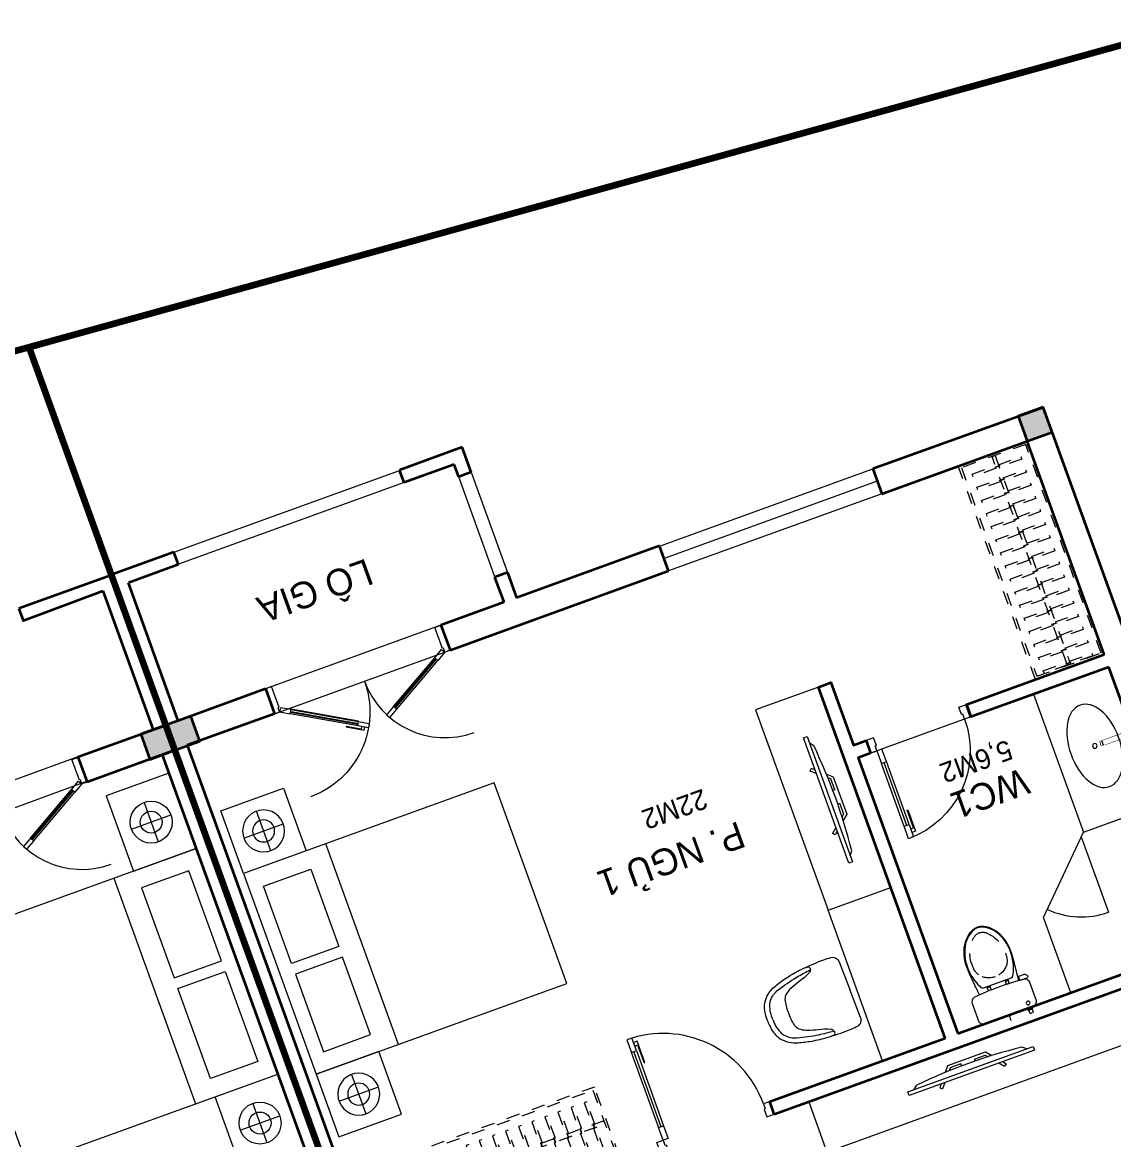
# Model space of a CAD drawing. Header units: metres. Extents: x 568336 to 569219, y 2065964 to 2066430.
# Drawn here: x 568561.46 to 568569.64, y 2066415.34 to 2066423.72 of the extents above; entities that cross this region are included whole.
import ezdxf

# ---------------------------------------------------------------- set-up
doc = ezdxf.new("R2010")
doc.units = ezdxf.units.M
for name, pattern in [('$AUDIT_BAD_LTYPE2', [0]), ('HIDDEN', [0.375, 0.25, -0.125]), ('X-5M-G-MB PHONGNGU$0$HIDDEN2', [0.1875, 0.125, -0.0625]), ('xref-thap C (mb tang 32-2)$0$HIDDEN', [0.375, 0.25, -0.125])]:
    doc.linetypes.add(name, pattern=pattern)
doc.layers.get('0').update_dxf_attribs({"linetype": 'CONTINUOUS'})
doc.layers.get('DEFPOINTS').update_dxf_attribs({"linetype": 'CONTINUOUS'})
for name, color, linetype, lineweight in [('-CONCRETE', 1, 'CONTINUOUS', 35), ('-DOOR', 137, 'CONTINUOUS', 9), ('-FURNITURE', 46, 'CONTINUOUS', 9), ('-LINE1', 7, 'CONTINUOUS', 18), ('-TEXT', 7, 'CONTINUOUS', 15), ('-WALL', 4, 'CONTINUOUS', 35), ('TEXT25', 2, 'CONTINUOUS', 13)]:
    doc.layers.add(name, color=color, linetype=linetype, lineweight=lineweight)
doc.layers.add('-RANH GIOI LO DAT', color=12, linetype='CONTINUOUS')
doc.layers.add('APOLIC', color=7, linetype='CONTINUOUS')
doc.styles.add('SVN_AVO_thuong', font='')
doc.styles.add('T1', font='', dxfattribs={"height": 200})
doc.styles.add('vnavanth', font='', dxfattribs={"width": 0.8})
doc.styles.get('SVN_AVO_thuong').set_extended_font_data('SVN-Avo')
doc.styles.get('T1').set_extended_font_data('VNgeometric Light')
doc.styles.get('vnavanth').set_extended_font_data('.VnAvantH')

# ---------------------------------------------------------------- blocks, each defined once
blk = doc.blocks.new('A$C8a974c9c')
for p, q in [((1750.087982669494, 2957.416116623174), (1750.087982669657, 2642.58393779996)), ((1592.671893257969, 2800.000027211493), (1907.504072081182, 2800.000027211652)), ((1342.999452652235, 2500.000027214177), (1342.999452652119, 700.000027214177)), ((1750.087982669345, 242.5839378051005), (1750.087982669549, 557.4161166283138)), ((1592.67189325784, 400.0000272168018), (1907.504072081053, 400.0000272166017))]:
    blk.add_line(p, q)
for points in [[(1999.999452652235, 3100.000027209127), (1500.176512686827, 3100.000027209127), (1500.176512686827, 2500.000027214177), (1999.999452652235, 2500.000027214177)], [(1890.999452652235, 2360.000027214177), (1514.499452652235, 2360.000027214177), (1514.499452652148, 1642.500027214177), (1890.999452652148, 1642.500027214177)], [(1890.99945265209, 840.000027214177), (1514.49945265209, 840.000027214177), (1514.499452652148, 1557.500027214177), (1890.999452652148, 1557.500027214177)], [(1999.999452652119, 100.0000272192265), (1500.17651268671, 100.0000272192265), (1500.17651268671, 700.000027214177), (1999.999452652119, 700.000027214177)]]:
    blk.add_lwpolyline(points, close=True)
blk.add_lwpolyline([(1999.999452652235, 2500.000027214177), (-0.0005473477649502456, 2500.000027214177), (-0.0005473478813655674, 700.000027214177), (1999.999452652119, 700.000027214177), (1999.999452652235, 2500.000027214177)])
for centre, radius in [((1750.087982669561, 2800.000027211581), 157.4160894116067), ((1750.087982669561, 2800.000027211581), 82.41608941160666), ((1750.087982669432, 400.0000272166926), 157.4160894116067), ((1750.087982669432, 400.0000272166926), 82.41608941160666)]:
    blk.add_circle(centre, radius)
blk = doc.blocks.new('A$C5C575821')
at = {"layer": '-CONCRETE'}
h = blk.add_hatch(color=256, dxfattribs=at)
h.dxf.hatch_style = 1
h.paths.add_polyline_path([(-0.00237559899687767, 200.0000000000146), (-0.00237559899687767, 1.455191522836685e-11), (199.9976244010031, 1.455191522836685e-11), (199.9976244010031, 200.0000000000146)])
blk.add_lwpolyline([(-0.00237559899687767, 1.455191522836685e-11), (199.9976244010031, 1.455191522836685e-11), (199.9976244010031, 200.0000000000146), (-0.00237559899687767, 200.0000000000146)], close=True, dxfattribs=at)
blk = doc.blocks.new('*U248')
at = {"ltscale": 0.3}
for points in [[(883.1181818181984, 0, 0.4142135623730951), (50, 833.1181818181983, 0.4142135623730951)], [(883.1181818181987, 0, -0.4142135623730951), (1672, 788.8818181818017, -0.4142135623730951)]]:
    blk.add_lwpolyline(points, format="xyb", dxfattribs=at)
for points in [[(579.4118712052259, 338.2993408026529), (726.3065162308206, 423.1090036506945), (740.4414600388276, 398.6265628130954), (715.9590192012537, 384.491619005103), (704.651064154851, 404.0775716751773), (582.2388599668302, 333.4028526351281)], [(0, 0), (50, 0), (50, -40), (60, -40), (60, -242.466557651525), (0, -242.466557651525)], [(1722, 0), (1672, 0), (1672, -40), (1662, -40), (1662, -242.466557651525), (1722, -242.466557651525)]]:
    blk.add_lwpolyline(points, close=True)
for points in [[(684.8989694308187, 366.5590909090992), (704.8989694308187, 331.9180747577217), (791.5015098092625, 381.9180747577217), (771.5015098092625, 416.5590909090993), (684.8989694308187, 366.5590909090992)], [(687.4155762849338, 368.012054553767), (136.6025403784439, 50.00000000000001)], [(1075.410845249347, 344.4409090909007), (1055.410845249347, 309.7998929395233), (968.8083048709033, 359.7998929395233), (988.8083048709033, 394.4409090909007), (1075.410845249347, 344.4409090909007)], [(1072.894238395232, 345.8938727355685), (1585.397459621556, 50)], [(136.6025403784439, 50.00000000000001), (156.6025403784439, 15.35898384862247), (70, -34.64101615137755), (50, 0), (136.6025403784439, 50.00000000000001)], [(1585.397459621556, 50), (1565.397459621556, 15.35898384862253), (1652, -34.64101615137747), (1672, 0), (1585.397459621556, 50)]]:
    blk.add_lwpolyline(points)
at = {"layer": 'APOLIC', "linetype": '$AUDIT_BAD_LTYPE2'}
for p, q in [((146.6025403784439, 32.67949192431124), (694.8989694308187, 349.2385828334104)), ((704.8989694308187, 331.9180747577217), (156.6025403784439, 15.35898384862247)), ((1055.410845249347, 309.7998929395233), (1565.397459621556, 15.35898384862253)), ((1575.397459621556, 32.67949192431115), (1065.410845249347, 327.1204010152119))]:
    blk.add_line(p, q, dxfattribs=at)
blk = doc.blocks.new('M13-T2')
at = {"layer": '-DOOR'}
blk.add_lwpolyline([(194649.9436452389, -568118.4713535309), (196049.9315960407, -568115.5932173729), (196049.9355406761, -567918.4713535309), (194649.9436454773, -567924.3849756718)], close=True, dxfattribs=at)
at = {"layer": '-RANH GIOI LO DAT', "linetype": 'HIDDEN', "ltscale": 10, "const_width": 50.00000000000001}
blk.add_lwpolyline([(193949.9436454773, -571133.3551995754), (199964.849449873, -571598.844009161), (204949.9436457157, -566984.6365120411), (204949.9436457157, -549655.9444565773), (193949.9436454773, -549655.9444568157)], close=True, dxfattribs=at)
at = {"layer": '-WALL'}
for p, q in [((193949.9355404377, -568118.4713532925), (193949.9436454773, -553123.3849754333)), ((194049.9355406761, -567918.4713535309), (194049.9436454773, -563923.2207977772)), ((193949.9355404414, -567918.4713532925), (194649.9355404377, -567918.4713532925)), ((194649.9355406761, -568118.4713532925), (194649.9355404377, -567918.4713532925)), ((194649.9355406761, -568118.4713532925), (193949.9436459541, -568118.4713454247)), ((194049.9331440926, -569225.8389029503), (194049.9379730225, -568118.3342990875)), ((194694.1923422813, -569219.9252808094), (194049.9331440926, -569225.8389029503))]:
    blk.add_line(p, q, dxfattribs=at)
for points in [[(194687.0372953415, -569318.3989896774), (193949.9331440926, -569318.3989896774), (193949.9250392914, -568108.8972775936)], [(194687.0291903019, -569219.9252808094), (194687.0291905403, -569312.4853672981)]]:
    blk.add_lwpolyline(points, dxfattribs=at)
at = {"layer": '-DOOR', "xscale": -0.8130081300813011, "yscale": 0.8130081300813011, "zscale": 0.8130081300813012}
blk.add_blockref('*U248', (196049.9355404377, -567918.4659388065), dxfattribs=at)
at = {"layer": '-FURNITURE', "rotation": 180}
blk.add_blockref('A$C8a974c9c', (196049.9430980682, -564672.3117916584), dxfattribs=at)
at = {"layer": '-WALL'}
blk.add_blockref('A$C5C575821', (193949.9379160404, -568118.4713532925), dxfattribs=at)
blk = doc.blocks.new('*U189')
at = {"linetype": 'X-5M-G-MB PHONGNGU$0$HIDDEN2'}
for points in [[(0, 600.0000000004657), (0, 0), (2181.818181820297, -7.813323814654285e-10), (2181.818181820297, 599.9999999996843)], [(2161.818181820297, 579.999661371611), (2161.818181820297, 19.99966137161111), (20, 20.00000000046566), (20, 580.0000000004657)], [(2161.818181820297, 286.6991212946932), (2161.818181820297, 313.0991212946), (20, 313.0991212953813), (19.99999859370291, 286.6991212952417)], [(113.7817614636733, 319.1750910408318), (109.4317788550979, 319.1750910408318), (109.4317788550979, 280.441767644881), (113.7817614636733, 280.441767644881)], [(227.7817614636733, 319.1750910407849), (223.4317788550979, 319.1750910407849), (223.4317788550979, 280.4417676448341), (227.7817614636733, 280.4417676448341)], [(341.7817614636733, 319.175091040738), (337.4317788550979, 319.175091040738), (337.4317788550979, 280.4417676447872), (341.7817614636733, 280.4417676447872)], [(455.7817614636733, 319.1750910406911), (451.4317788550979, 319.1750910406911), (451.4317788550979, 280.4417676447403), (455.7817614636733, 280.4417676447403)], [(569.7817614636733, 319.1750910406442), (565.431778855098, 319.1750910406442), (565.431778855098, 280.4417676446934), (569.7817614636733, 280.4417676446934)], [(683.7817614636733, 319.1750910405973), (679.431778855098, 319.1750910405973), (679.431778855098, 280.4417676446465), (683.7817614636733, 280.4417676446465)], [(797.7817614636733, 319.1750910405504), (793.431778855098, 319.1750910405504), (793.431778855098, 280.4417676445996), (797.7817614636733, 280.4417676445996)], [(911.7817614636733, 319.1750910405035), (907.431778855098, 319.1750910405035), (907.431778855098, 280.4417676445527), (911.7817614636733, 280.4417676445527)], [(1025.781761463673, 319.1750910404566), (1021.431778855098, 319.1750910404566), (1021.431778855098, 280.4417676445057), (1025.781761463673, 280.4417676445057)], [(1139.781761463673, 319.1750910404097), (1135.431778855098, 319.1750910404097), (1135.431778855098, 280.4417676444588), (1139.781761463673, 280.4417676444588)], [(1253.781761463673, 319.1750910403628), (1249.431778855098, 319.1750910403628), (1249.431778855098, 280.4417676444119), (1253.781761463673, 280.4417676444119)], [(1367.781761463673, 319.1750910403159), (1363.431778855098, 319.1750910403159), (1363.431778855098, 280.441767644365), (1367.781761463673, 280.441767644365)], [(1481.781761463673, 319.175091040269), (1477.431778855098, 319.175091040269), (1477.431778855098, 280.4417676443181), (1481.781761463673, 280.4417676443181)], [(1595.781761463673, 319.175091040222), (1591.431778855098, 319.175091040222), (1591.431778855098, 280.4417676442712), (1595.781761463673, 280.4417676442712)], [(1709.781761463673, 319.1750910401751), (1705.431778855098, 319.1750910401751), (1705.431778855098, 280.4417676442243), (1709.781761463673, 280.4417676442243)], [(1823.781761463673, 319.1750910401282), (1819.431778855098, 319.1750910401282), (1819.431778855098, 280.4417676441774), (1823.781761463673, 280.4417676441774)], [(1937.781761463673, 319.1750910400813), (1933.431778855098, 319.1750910400813), (1933.431778855098, 280.4417676441305), (1937.781761463673, 280.4417676441305)], [(2051.781761463673, 319.1750910400344), (2047.431778855098, 319.1750910400344), (2047.431778855098, 280.4417676440836), (2051.781761463673, 280.4417676440836)]]:
    blk.add_lwpolyline(points, close=True, dxfattribs=at)
for points in [[(122.2409142897814, 313.1103512093413), (122.2409142897814, 515.2497102723445), (100.1765458012815, 515.2497102723445), (100.1765458012815, 313.1103512093413)], [(236.2409142897814, 313.1103512092944), (236.2409142897814, 515.2497102722975), (214.1765458012815, 515.2497102722975), (214.1765458012815, 313.1103512092944)], [(350.2409142897814, 313.1103512092475), (350.2409142897814, 515.2497102722507), (328.1765458012815, 515.2497102722507), (328.1765458012815, 313.1103512092475)], [(464.2409142897814, 313.1103512092006), (464.2409142897814, 515.2497102722037), (442.1765458012815, 515.2497102722037), (442.1765458012815, 313.1103512092006)], [(578.2409142897814, 313.1103512091537), (578.2409142897814, 515.2497102721569), (556.1765458012815, 515.2497102721569), (556.1765458012815, 313.1103512091537)], [(692.2409142897814, 313.1103512091068), (692.2409142897814, 515.24971027211), (670.1765458012815, 515.24971027211), (670.1765458012815, 313.1103512091068)], [(806.2409142897814, 313.1103512090599), (806.2409142897814, 515.249710272063), (784.1765458012815, 515.249710272063), (784.1765458012815, 313.1103512090599)], [(920.2409142897814, 313.110351209013), (920.2409142897814, 515.2497102720162), (898.1765458012815, 515.2497102720162), (898.1765458012815, 313.110351209013)], [(1034.240914289781, 313.1103512089661), (1034.240914289781, 515.2497102719692), (1012.176545801281, 515.2497102719692), (1012.176545801281, 313.1103512089661)], [(1148.240914289781, 313.1103512089192), (1148.240914289781, 515.2497102719224), (1126.176545801281, 515.2497102719224), (1126.176545801281, 313.1103512089192)], [(1262.240914289781, 313.1103512088723), (1262.240914289781, 515.2497102718754), (1240.176545801281, 515.2497102718754), (1240.176545801281, 313.1103512088723)], [(1376.240914289781, 313.1103512088254), (1376.240914289781, 515.2497102718285), (1354.176545801281, 515.2497102718285), (1354.176545801281, 313.1103512088254)], [(1490.240914289781, 313.1103512087785), (1490.240914289781, 515.2497102717816), (1468.176545801281, 515.2497102717816), (1468.176545801281, 313.1103512087785)], [(1604.240914289781, 313.1103512087315), (1604.240914289781, 515.2497102717347), (1582.176545801281, 515.2497102717347), (1582.176545801281, 313.1103512087315)], [(1718.240914289781, 313.1103512086846), (1718.240914289781, 515.2497102716878), (1696.176545801281, 515.2497102716878), (1696.176545801281, 313.1103512086846)], [(1832.240914289781, 313.1103512086377), (1832.240914289781, 515.2497102716409), (1810.176545801281, 515.2497102716409), (1810.176545801281, 313.1103512086377)], [(1946.240914289781, 313.1103512085908), (1946.240914289781, 515.2497102715939), (1924.176545801281, 515.2497102715939), (1924.176545801281, 313.1103512085908)], [(2060.240914289781, 313.1103512085439), (2060.240914289781, 515.2497102715471), (2038.176545801281, 515.2497102715471), (2038.176545801281, 313.1103512085439)], [(100.1765458012815, 286.7103512094345), (100.1765458012815, 92.0852110228024), (122.2409142897814, 92.0852110228024), (122.2409142897814, 286.7103512094345)], [(214.1765458012815, 286.7103512093876), (214.1765458012815, 92.08521102275549), (236.2409142897814, 92.08521102275549), (236.2409142897814, 286.7103512093876)], [(328.1765458012815, 286.7103512093407), (328.1765458012815, 92.08521102270858), (350.2409142897814, 92.08521102270858), (350.2409142897814, 286.7103512093407)], [(442.1765458012815, 286.7103512092938), (442.1765458012815, 92.08521102266168), (464.2409142897814, 92.08521102266168), (464.2409142897814, 286.7103512092938)], [(556.1765458012815, 286.7103512092469), (556.1765458012815, 92.08521102261477), (578.2409142897814, 92.08521102261477), (578.2409142897814, 286.7103512092469)], [(670.1765458012815, 286.7103512092), (670.1765458012815, 92.08521102256786), (692.2409142897814, 92.08521102256786), (692.2409142897814, 286.7103512092)], [(784.1765458012815, 286.7103512091531), (784.1765458012815, 92.08521102252095), (806.2409142897814, 92.08521102252095), (806.2409142897814, 286.7103512091531)], [(898.1765458012815, 286.7103512091062), (898.1765458012815, 92.08521102247404), (920.2409142897814, 92.08521102247404), (920.2409142897814, 286.7103512091062)], [(1012.176545801281, 286.7103512090592), (1012.176545801281, 92.08521102242715), (1034.240914289781, 92.08521102242715), (1034.240914289781, 286.7103512090592)], [(1126.176545801281, 286.7103512090123), (1126.176545801281, 92.08521102238024), (1148.240914289781, 92.08521102238024), (1148.240914289781, 286.7103512090123)], [(1240.176545801281, 286.7103512089654), (1240.176545801281, 92.08521102233333), (1262.240914289781, 92.08521102233333), (1262.240914289781, 286.7103512089654)], [(1354.176545801281, 286.7103512089186), (1354.176545801281, 92.08521102228642), (1376.240914289781, 92.08521102228642), (1376.240914289781, 286.7103512089186)], [(1468.176545801281, 286.7103512088717), (1468.176545801281, 92.0852110222395), (1490.240914289781, 92.0852110222395), (1490.240914289781, 286.7103512088717)], [(1582.176545801281, 286.7103512088247), (1582.176545801281, 92.0852110221926), (1604.240914289781, 92.0852110221926), (1604.240914289781, 286.7103512088247)], [(1696.176545801281, 286.7103512087778), (1696.176545801281, 92.0852110221457), (1718.240914289781, 92.0852110221457), (1718.240914289781, 286.7103512087778)], [(1810.176545801281, 286.7103512087309), (1810.176545801281, 92.08521102209879), (1832.240914289781, 92.08521102209879), (1832.240914289781, 286.7103512087309)], [(1924.176545801281, 286.710351208684), (1924.176545801281, 92.08521102205188), (1946.240914289781, 92.08521102205188), (1946.240914289781, 286.710351208684)], [(2038.176545801281, 286.7103512086371), (2038.176545801281, 92.08521102200497), (2060.240914289781, 92.08521102200497), (2060.240914289781, 286.7103512086371)]]:
    blk.add_lwpolyline(points, dxfattribs=at)
blk = doc.blocks.new('A$C18091ED7')
for p, q in [((9.957147995010018e-09, -42.13376978135784), (0, -3.786117304116488e-07)), ((146.1412317672475, -26.59467297248193), (179.181621938591, -26.59467296488583)), ((146.1412317672475, -26.59467297248193), (146.1412317680188, -30.17859706786112)), ((146.1412317680188, -30.17859706786112), (165.7503655985456, -30.17859706340823)), ((153.0594147269658, -36.79204952501459), (146.1412317680188, -30.17859706786112)), ((152.3191092506386, -2.717133611440659e-07), (152.3191092568413, -26.59467297093943)), ((152.3191092506386, -2.717133611440659e-07), (179.1816219322718, -2.654269337654114e-07)), ((153.0594147269658, -36.79204952501459), (165.7503656001572, -36.79204952192958)), ((153.0594147275151, -39.73033438943094), (153.0594147269658, -36.79204952501459)), ((153.0594147275151, -39.73033438943094), (178.4413164740145, -39.73033438349376)), ((153.0594147275151, -39.73033438943094), (178.4413164740145, -39.73033438349376)), ((153.0594147275151, -39.73033438943094), (153.0594147281554, -42.13376974494895)), ((185.3594994290725, -30.17859705851879), (165.7503655985456, -30.17859706340823)), ((178.4413164733487, -36.79204951884458), (165.7503656001572, -36.79204952192958)), ((185.3594994290725, -30.17859705851879), (178.4413164733487, -36.79204951884458)), ((178.4413164733487, -36.79204951884458), (178.4413164740145, -39.73033438349376)), ((178.4413164740145, -39.73033438349376), (178.4413164746547, -42.1337697392446)), ((179.1816219322718, -2.654269337654114e-07), (179.181621938591, -26.59467296488583)), ((179.181621938591, -26.59467296488583), (185.3594994283012, -26.59467296337243)), ((185.3594994283012, -26.59467296337243), (185.3594994290725, -30.17859705851879)), ((-83.25994817525861, -267.3592828898691), (-83.259948167517, -299.9634285944048)), ((-83.25994817257379, -278.4883151478134), (-83.25994817046012, -287.6388527823146)), ((-60.91100930959874, -290.0299398849311), (-83.25994816994717, -290.0299398901407)), ((-62.88950393904452, -265.3807882612164), (-81.28145355204106, -265.3807882657275)), ((-60.91100931491019, -267.3592828844266), (-60.91100930728498, -299.9634285889624)), ((60.9110093945892, -267.3592828557594), (60.9110094022144, -299.9634285600623)), ((60.91100939990065, -290.029939856031), (83.25994826024908, -290.0299398510542)), ((62.88950401780676, -265.3807882316178), (81.2814536308033, -265.3807882273395)), ((83.25994825493763, -267.3592828505498), (83.25994826256283, -299.9634285550856)), ((83.25994825750604, -278.488315108727), (83.2599482596197, -287.6388527429954)), ((165.3959958605519, -261.9873972070927), (165.3959958671003, -289.7349902229907)), ((167.8691141396885, -259.5142789271486), (228.0810223811895, -259.5142789128586)), ((167.8691141472664, -292.2081085020036), (206.7175896017579, -292.2081084926904)), ((230.5541406641933, -274.3229751045001), (230.5541406613593, -261.9873971916386))]:
    blk.add_line(p, q)
for points in [[(230.0000000517721, -218.5046414944518, -0.1374073801801567), (225.4781190853137, -234.6482587013161), (221.7949787454636, -240.7070387715066, -0.2360805181595358), (198.2560902649639, -255.4947853636986, -0.0519608230665726), (-198.2560901437319, -255.4947854572965, -0.236080518165078), (-221.7949786317113, -240.7070388760185), (-225.4781189743626, -234.6482588077488, -0.1374073801809237), (-229.9999999484608, -218.5046416030382), (-229.9999999831671, -71.98694829508895, -0.1989123673786679), (-226.3782021181105, -63.2431547633314), (-208.8906150607545, -45.75556769772083, -0.1989123673792025), (-200.1468215308087, -42.13376982865157), (9.971699910238385e-09, -42.13376978135784), (200.1468215506357, -42.13376973403501, -0.1989123673792025), (208.8906150822841, -45.75556759897154), (226.3782021480001, -63.24315465634572, -0.1989123673791691), (230.0000000170658, -71.98694818626973)], [(144.14367173758, -618.9627606730501, -0.2124047892419209), (26.30999211127346, -734.491494372196, -0.0276853236339062), (-0.5628229983012716, -738.609219571983, -0.0222792448073508), (-26.30999181118386, -734.4914943844487, -0.2124047892421136), (-144.1436714920528, -618.9627607410075, -0.1427957259999892), (-167.2376623962118, -428.0139674870588, -0.0930051380368448), (-127.9331820271946, -309.1271633332653, -0.2564387014614383), (-111.240849547703, -299.9634286007786), (4.746470949612558e-08, -299.9634285748762), (111.2408496426324, -299.9634285482753, -0.2564387014619951), (127.933182126606, -309.1271632729331, -0.0930051380368741), (167.2376625517572, -428.0139674081001, -0.1427957260000456)]]:
    blk.add_lwpolyline(points, format="xyb", close=True)
at = {"linetype": 'xref-thap C (mb tang 32-2)$0$HIDDEN', "ltscale": 100}
blk.add_lwpolyline([(61.00044987679576, -669.0176259216969, -0.1990312026443698), (1.417429302819073e-07, -698.769823720475, -0.1990312026443799), (-61.00044960746891, -669.0176259504806, -0.2189240232571595), (-131.9321382956405, -478.313622940972, -0.1537914605682739), (-112.4681372026971, -403.989815428853, -0.2367011859554165), (5.876427167095244e-08, -347.5870280214876, -0.2367011859554843), (112.4681373467611, -403.9898153757968, -0.1537914605681893), (131.9321384748619, -478.313622878748, -0.2189240232571754)], format="xyb", close=True, dxfattribs=at)
blk.add_circle((165.7503656100234, -78.39166221523192), 13.90362011701458)
for centre, radius, start, end in [((-81.28145355158267, -267.3592828894034), 1.978494623656905, 90.00000001354867, 180.0000000133402), ((-62.88950393858613, -267.3592828848923), 1.978494623656905, 1.334021322268115e-08, 90.00000001354867), ((62.88950401826514, -267.3592828552937), 1.978494623656905, 90.00000001354867, 180.0000000133402), ((81.28145363126168, -267.3592828510155), 1.978494623656905, 1.334021322268115e-08, 90.00000001354867), ((167.8691141402633, -261.9873972065106), 2.473118279571131, 90.00000001354867, 180.0000000133402), ((167.8691141466952, -289.7349902224087), 2.473118279571131, 180.0000000133402, 270.0000000135486), ((206.717589598069, -276.6690117186226), 15.53909677420133, 270.0000000135486, 306.4658507565522), ((168.3527972659103, -224.7572911087773), 80.08895368617857, 306.4658507565522, 320.3122930343796), ((228.0810223845983, -274.3229751050822), 2.473118279571131, 320.3122930343796, 1.334021322268115e-08)]:
    blk.add_arc(centre, radius, start, end)
for points, knots in [([(-155.6468228230951, -259.4535552573798), (-156.6353001506941, -267.2522313103836), (-164.2940232875517, -328.394745314552), (-169.1545302536251, -385.0939582949213), (-183.68571763406, -527.7705276800843), (-135.602968026873, -679.1126648240606), (-50.29344375100118, -735.2493608418445), (-19.70048385594782, -741.0901266933652), (1.531116140540689e-07, -743.6724421556864)], [130.6139379315478, 130.6139379315478, 130.6139379315478, 130.6139379315478, 152.8521090939923, 311.1293507817257, 417.703951170228, 561.3833927516608, 697.6926317810714, 710.812262267882, 710.812262267882, 710.812262267882, 710.812262267882]), ([(155.6468228994709, -259.4535551877343), (156.6353002305841, -267.2522312389628), (164.2940233960289, -328.3947452375724), (169.1545303888706, -385.0939582149149), (183.6857178367027, -527.7705275934422), (135.6029683008201, -679.1126647599449), (50.29344405157826, -735.2493608178338), (19.70048415924612, -741.0901266841101), (1.530679583083838e-07, -743.6724421554536)], [130.613937934949, 130.613937934949, 130.613937934949, 130.613937934949, 152.8521090939923, 311.1293507817257, 417.703951170228, 561.3833927516608, 697.6926317810714, 710.812262267882, 710.812262267882, 710.812262267882, 710.812262267882])]:
    blk.add_open_spline(points, degree=3, knots=knots)
blk = doc.blocks.new('Sink_Cicle')
blk.add_lwpolyline([(17.49999987077899, -50.00226151314564), (-17.49999987077899, -49.99773848685436), (-17.51615354442038, -252.2967581441626), (17.48384613892995, -252.3012811850058)], close=True)
blk.add_circle((0, -300), 17.5)
at = {"layer": 'DEFPOINTS'}
blk.add_line((0, -100), (0, 0), dxfattribs=at)
blk.add_wipeout([(17.499999870775355, -50.00226151314928), (-17.49999987078263, -49.99773848685436), (-17.516153544427652, -252.29675814416623), (17.48384613892631, -252.3012811850058)])
at = {"layer": '-FURNITURE', "linetype": 'Continuous'}
blk.add_ellipse((0, -300), major_axis=(-325, 0), ratio=0.5846153846153846, dxfattribs=at)
blk.add_line((-17.51421511289664, -237.2967582757119), (17.48578462866135, -237.3012813020032))
blk = doc.blocks.new('ghe11asdsdsdsd')
at = {"layer": '-FURNITURE', "ltscale": 5}
for p, q in [((-454.1512245237245, 641.9073886275291), (-454.093361600535, -60.42008052262099)), ((446.9845405295782, 642.5119281820953), (445.2090906954836, -59.49456913078757)), ((339.4434767446655, 74.7769195077999), (-347.9447826922697, 73.86721415390639)), ((445.2090906954836, -59.49456913078757), (-454.093361600535, -60.42008052262099))]:
    blk.add_line(p, q, dxfattribs=at)
for centre, radius, start, end in [((-329.6609394550032, 640.4347183164282), 102.5030657496747, 97.790878171796, 180.4720192216976), ((13.76703277978231, -3057.035900902003), 3815.794779152998, 85.15051378916075, 95.37323135559144), ((322.4963123202615, 643.5363927781655), 102.5030657496747, 359.5521671507362, 82.23330821456577), ((-556.8192392717756, 172.0380743239075), 480.9551723817158, 73.62802494144414, 77.67439557183955), ((-435.3449582978792, 585.5188594441861), 49.99999999999999, 17.29045382422632, 73.62802494144414), ((-752.7215750947944, 311.3200961878028), 469.2846926992153, 329.6029749418909, 39.82713105222346), ((744.7327549548354, 311.2790322922665), 469.2468948897888, 140.0381535895592, 210.2652298418676), ((428.017340289487, 586.1773279104382), 49.99999999999999, 106.2083736517696, 162.5459446768903), ((548.310481298744, 172.35137315467), 480.9551723817158, 102.1620030057203, 106.2083736517696), ((-1717.077797784907, 235.4868877488407), 1378.639231958857, 353.2676599931669, 15.34770349738529), ((1708.833027020766, 233.2264510887835), 1378.526022415482, 164.5192846221356, 186.6002375866197), ((-1.445652381749824, -1576.057105405802), 1730.279692069412, 79.6029490361376, 100.5814174655623)]:
    blk.add_arc(centre, radius, start, end, dxfattribs=at)
blk = doc.blocks.new('GHE600')
at = {"layer": '-FURNITURE'}
for p, q in [((269949.5421851056, 8709.741290517763), (270649.5421851056, 8709.74129051782)), ((269949.5421851289, 8043.074623851076), (270649.5421851289, 8043.074623851135))]:
    blk.add_line(p, q, dxfattribs=at)
for points in [[(270145.5337149384, 9594.84705863762), (270145.5337150262, 10094.84705863762), (270645.5337150262, 10094.84705854984), (270645.5337149384, 9594.847058549843)], [(269849.5421851288, 9526.40795718442), (270649.5421851288, 9526.407957184478), (270649.5421851639, 7226.407957184478), (269849.5421851639, 7226.40795718442)], [(269949.5421851288, 9376.40795718442), (270649.5421851288, 9376.407957184478), (270649.5421851639, 7376.407957184478), (269949.5421851639, 7376.40795718442)], [(270145.5337145109, 7157.96885590817), (270145.5337144231, 6657.96885590817), (270645.5337144231, 6657.968855820392), (270645.5337145109, 7157.968855820392)]]:
    blk.add_lwpolyline(points, close=True, dxfattribs=at)
at = {"layer": '-FURNITURE', "elevation": -1.348764000838661e-08}
for points in [[(271286.9253059005, 9830.321753277356), (270645.53371498, 9832.18215255058)], [(272037.8126997925, 6909.345592938189), (272633.6221192031, 6907.537773812626), (272633.6585346201, 9823.095600669185), (272037.874818299, 9826.334833337169)], [(270262.0588059474, 9594.847058617102), (270262.0583521723, 9526.40795718442)], [(270262.0260181179, 7226.40795718439), (270262.0255643428, 7157.968855887651)], [(270645.5337144685, 6916.624135324557), (271286.6504318018, 6913.272511655086)]]:
    blk.add_lwpolyline(points, dxfattribs=at)
at = {"layer": '-FURNITURE'}
for centre, radius in [((270395.5337149822, 9844.847058593674), 200), ((270395.5337149822, 9844.847058593674), 150), ((270395.5337144671, 6907.968855864223), 200), ((270395.5337144671, 6907.968855864223), 150)]:
    blk.add_circle(centre, radius, dxfattribs=at)
at = {"layer": '-FURNITURE', "extrusion": (0, 0, -1)}
blk.add_ellipse((271661.9002663364, 8365.294462872116), major_axis=(3.669220623812561e-13, 749.5763598198391), ratio=0.5899940615450746, dxfattribs=at)
at = {"layer": '-FURNITURE', "zscale": 0.83397927038413}
for p, xscale, yscale, rotation in [((271659.4476334748, 10145.29901697894, -5.948631914765009e-09), 0.83397927038413, 0.83397927038413, 179.9447021404027), ((271659.4476334748, 6607.516897389956, -5.948631914765009e-09), -0.8339792703841301, 0.8339792703841301, 0.05529785959737722)]:
    blk.add_blockref('ghe11asdsdsdsd', p, dxfattribs=dict(at, xscale=xscale, yscale=yscale, rotation=rotation))
blk = doc.blocks.new('XR.MB.LM123$0$tvi 1')
blk.add_lwpolyline([(28.54445810673496, -2.291926648467779e-10), (28.54445810673496, -999.9999999999964), (-7.275957614183426e-12, -1000), (0, 0)], close=True)
for points in [[(28.54445810680045, -50.31958968611434), (52.37372755713295, -80.86315460130209)], [(-24.09820395050338, -235.5599978379832), (-39.09879504836863, -251.7939635238108)], [(0, -255.9952397129928), (-24.09820395050338, -235.5599978379832)], [(0, -284.7849796677438), (-39.09879504836863, -251.7939635238108)], [(69.66229681991535, -315.0836646851385), (111.1934016081432, -350.2927865858655), (111.193401608034, -649.712917566063), (69.68611289083492, -684.9110379843005)], [(89.09002233762294, -445.7449799550195), (89.09002233762294, -359.9578938602899), (70.91298945683957, -344.6203678706661)], [(89.09002233762294, -445.7449799550195), (73.49991829216015, -445.7449799550232)], [(89.09002233768115, -554.2550200447404), (89.09002233773936, -640.0421061392371), (70.91298945678864, -655.3796321293303)], [(89.09002233768115, -554.2550200447404), (73.49991829216015, -554.2550200447404)], [(0, -715.2150203320198), (-39.09879504836863, -748.2060364759491)], [(-24.09820395050338, -764.4400021620095), (-39.09879504836863, -748.2060364759491)], [(0, -744.004760287), (-24.09820395050338, -764.4400021620095)], [(28.54445810674224, -949.680410313882), (52.37372755713295, -919.1368453984578)]]:
    blk.add_lwpolyline(points)
blk.add_arc((-4025.16618952866, -499.9999999999964), 4099.025185406737, 354.1310878512652, 5.868912148527433)
blk = doc.blocks.new('*U247')
at = {"linetype": 'X-5M-G-MB PHONGNGU$0$HIDDEN2'}
for points in [[(0, 600.0000000004657), (0, 0), (1855.257553814014, -6.469632350840638e-10), (1855.257553814014, 599.9999999998187)], [(1835.257553814014, 579.9996613717453), (1835.257553814014, 19.99966137174548), (20, 20.00000000046566), (20, 580.0000000004657)], [(1835.257553814014, 286.6991212948275), (1835.257553814014, 313.0991212947343), (20, 313.0991212953813), (19.99999859370291, 286.6991212952417)], [(113.7817614636733, 319.1750910408318), (109.4317788550979, 319.1750910408318), (109.4317788550979, 280.441767644881), (113.7817614636733, 280.441767644881)], [(227.7817614636733, 319.1750910407849), (223.4317788550979, 319.1750910407849), (223.4317788550979, 280.4417676448341), (227.7817614636733, 280.4417676448341)], [(341.7817614636733, 319.175091040738), (337.4317788550979, 319.175091040738), (337.4317788550979, 280.4417676447872), (341.7817614636733, 280.4417676447872)], [(455.7817614636733, 319.1750910406911), (451.4317788550979, 319.1750910406911), (451.4317788550979, 280.4417676447403), (455.7817614636733, 280.4417676447403)], [(569.7817614636733, 319.1750910406442), (565.431778855098, 319.1750910406442), (565.431778855098, 280.4417676446934), (569.7817614636733, 280.4417676446934)], [(683.7817614636733, 319.1750910405973), (679.431778855098, 319.1750910405973), (679.431778855098, 280.4417676446465), (683.7817614636733, 280.4417676446465)], [(797.7817614636733, 319.1750910405504), (793.431778855098, 319.1750910405504), (793.431778855098, 280.4417676445996), (797.7817614636733, 280.4417676445996)], [(911.7817614636733, 319.1750910405035), (907.431778855098, 319.1750910405035), (907.431778855098, 280.4417676445527), (911.7817614636733, 280.4417676445527)], [(1025.781761463673, 319.1750910404566), (1021.431778855098, 319.1750910404566), (1021.431778855098, 280.4417676445057), (1025.781761463673, 280.4417676445057)], [(1139.781761463673, 319.1750910404097), (1135.431778855098, 319.1750910404097), (1135.431778855098, 280.4417676444588), (1139.781761463673, 280.4417676444588)], [(1253.781761463673, 319.1750910403628), (1249.431778855098, 319.1750910403628), (1249.431778855098, 280.4417676444119), (1253.781761463673, 280.4417676444119)], [(1367.781761463673, 319.1750910403159), (1363.431778855098, 319.1750910403159), (1363.431778855098, 280.441767644365), (1367.781761463673, 280.441767644365)], [(1481.781761463673, 319.175091040269), (1477.431778855098, 319.175091040269), (1477.431778855098, 280.4417676443181), (1481.781761463673, 280.4417676443181)], [(1595.781761463673, 319.175091040222), (1591.431778855098, 319.175091040222), (1591.431778855098, 280.4417676442712), (1595.781761463673, 280.4417676442712)], [(1709.781761463673, 319.1750910401751), (1705.431778855098, 319.1750910401751), (1705.431778855098, 280.4417676442243), (1709.781761463673, 280.4417676442243)], [(1823.781761463673, 319.1750910401282), (1819.431778855098, 319.1750910401282), (1819.431778855098, 280.4417676441774), (1823.781761463673, 280.4417676441774)]]:
    blk.add_lwpolyline(points, close=True, dxfattribs=at)
for points in [[(122.2409142897814, 313.1103512093413), (122.2409142897814, 515.2497102723445), (100.1765458012815, 515.2497102723445), (100.1765458012815, 313.1103512093413)], [(236.2409142897814, 313.1103512092944), (236.2409142897814, 515.2497102722975), (214.1765458012815, 515.2497102722975), (214.1765458012815, 313.1103512092944)], [(350.2409142897814, 313.1103512092475), (350.2409142897814, 515.2497102722507), (328.1765458012815, 515.2497102722507), (328.1765458012815, 313.1103512092475)], [(464.2409142897814, 313.1103512092006), (464.2409142897814, 515.2497102722037), (442.1765458012815, 515.2497102722037), (442.1765458012815, 313.1103512092006)], [(578.2409142897814, 313.1103512091537), (578.2409142897814, 515.2497102721569), (556.1765458012815, 515.2497102721569), (556.1765458012815, 313.1103512091537)], [(692.2409142897814, 313.1103512091068), (692.2409142897814, 515.24971027211), (670.1765458012815, 515.24971027211), (670.1765458012815, 313.1103512091068)], [(806.2409142897814, 313.1103512090599), (806.2409142897814, 515.249710272063), (784.1765458012815, 515.249710272063), (784.1765458012815, 313.1103512090599)], [(920.2409142897814, 313.110351209013), (920.2409142897814, 515.2497102720162), (898.1765458012815, 515.2497102720162), (898.1765458012815, 313.110351209013)], [(1034.240914289781, 313.1103512089661), (1034.240914289781, 515.2497102719692), (1012.176545801281, 515.2497102719692), (1012.176545801281, 313.1103512089661)], [(1148.240914289781, 313.1103512089192), (1148.240914289781, 515.2497102719224), (1126.176545801281, 515.2497102719224), (1126.176545801281, 313.1103512089192)], [(1262.240914289781, 313.1103512088723), (1262.240914289781, 515.2497102718754), (1240.176545801281, 515.2497102718754), (1240.176545801281, 313.1103512088723)], [(1376.240914289781, 313.1103512088254), (1376.240914289781, 515.2497102718285), (1354.176545801281, 515.2497102718285), (1354.176545801281, 313.1103512088254)], [(1490.240914289781, 313.1103512087785), (1490.240914289781, 515.2497102717816), (1468.176545801281, 515.2497102717816), (1468.176545801281, 313.1103512087785)], [(1604.240914289781, 313.1103512087315), (1604.240914289781, 515.2497102717347), (1582.176545801281, 515.2497102717347), (1582.176545801281, 313.1103512087315)], [(1718.240914289781, 313.1103512086846), (1718.240914289781, 515.2497102716878), (1696.176545801281, 515.2497102716878), (1696.176545801281, 313.1103512086846)], [(1832.240914289781, 313.1103512086377), (1832.240914289781, 515.2497102716409), (1810.176545801281, 515.2497102716409), (1810.176545801281, 313.1103512086377)], [(100.1765458012815, 286.7103512094345), (100.1765458012815, 92.0852110228024), (122.2409142897814, 92.0852110228024), (122.2409142897814, 286.7103512094345)], [(214.1765458012815, 286.7103512093876), (214.1765458012815, 92.08521102275549), (236.2409142897814, 92.08521102275549), (236.2409142897814, 286.7103512093876)], [(328.1765458012815, 286.7103512093407), (328.1765458012815, 92.08521102270858), (350.2409142897814, 92.08521102270858), (350.2409142897814, 286.7103512093407)], [(442.1765458012815, 286.7103512092938), (442.1765458012815, 92.08521102266168), (464.2409142897814, 92.08521102266168), (464.2409142897814, 286.7103512092938)], [(556.1765458012815, 286.7103512092469), (556.1765458012815, 92.08521102261477), (578.2409142897814, 92.08521102261477), (578.2409142897814, 286.7103512092469)], [(670.1765458012815, 286.7103512092), (670.1765458012815, 92.08521102256786), (692.2409142897814, 92.08521102256786), (692.2409142897814, 286.7103512092)], [(784.1765458012815, 286.7103512091531), (784.1765458012815, 92.08521102252095), (806.2409142897814, 92.08521102252095), (806.2409142897814, 286.7103512091531)], [(898.1765458012815, 286.7103512091062), (898.1765458012815, 92.08521102247404), (920.2409142897814, 92.08521102247404), (920.2409142897814, 286.7103512091062)], [(1012.176545801281, 286.7103512090592), (1012.176545801281, 92.08521102242715), (1034.240914289781, 92.08521102242715), (1034.240914289781, 286.7103512090592)], [(1126.176545801281, 286.7103512090123), (1126.176545801281, 92.08521102238024), (1148.240914289781, 92.08521102238024), (1148.240914289781, 286.7103512090123)], [(1240.176545801281, 286.7103512089654), (1240.176545801281, 92.08521102233333), (1262.240914289781, 92.08521102233333), (1262.240914289781, 286.7103512089654)], [(1354.176545801281, 286.7103512089186), (1354.176545801281, 92.08521102228642), (1376.240914289781, 92.08521102228642), (1376.240914289781, 286.7103512089186)], [(1468.176545801281, 286.7103512088717), (1468.176545801281, 92.0852110222395), (1490.240914289781, 92.0852110222395), (1490.240914289781, 286.7103512088717)], [(1582.176545801281, 286.7103512088247), (1582.176545801281, 92.0852110221926), (1604.240914289781, 92.0852110221926), (1604.240914289781, 286.7103512088247)], [(1696.176545801281, 286.7103512087778), (1696.176545801281, 92.0852110221457), (1718.240914289781, 92.0852110221457), (1718.240914289781, 286.7103512087778)], [(1810.176545801281, 286.7103512087309), (1810.176545801281, 92.08521102209879), (1832.240914289781, 92.08521102209879), (1832.240914289781, 286.7103512087309)]]:
    blk.add_lwpolyline(points, dxfattribs=at)
blk = doc.blocks.new('G1600')
for p, q in [((137477.0741823114, -212827.2147267315), (139077.0741823114, -212827.2147267327)), ((137227.6935681712, -213391.7193460799), (137227.6935681718, -213076.8871672568)), ((139326.4547964507, -213391.7193460799), (139326.4547964501, -213076.8871672568)), ((137385.1096575831, -213234.3032566686), (137070.2774787599, -213234.3032566681)), ((139169.0387070388, -213234.3032566686), (139483.870885862, -213234.3032566681))]:
    blk.add_line(p, q)
blk.add_lwpolyline([(137477.074182311, -213484.2147267315), (137477.0741823123, -211484.2147267315), (139077.0741823123, -211484.2147267327), (139077.074182311, -213484.2147267327), (137477.074182311, -213484.2147267315)])
for points in [[(136977.074182316, -213484.2147267311), (136977.0741823163, -212984.3917867657), (137477.0741823113, -212984.3917867661), (137477.074182311, -213484.2147267315)], [(137617.074182311, -213375.2147267316), (137617.0741823112, -212998.7147267316), (138234.5741823112, -212998.714726732), (138234.574182311, -213375.214726732)], [(138937.074182311, -213375.2147267325), (138937.0741823112, -212998.7147267325), (138319.5741823112, -212998.7147267321), (138319.574182311, -213375.2147267321)], [(139577.0741823059, -213484.2147267331), (139577.0741823062, -212984.3917867677), (139077.0741823113, -212984.3917867673), (139077.074182311, -213484.2147267327)]]:
    blk.add_lwpolyline(points, close=True)
for centre, radius in [((137227.6935681715, -213234.3032566684), 157.4160894116067), ((139326.4547964504, -213234.3032566684), 157.4160894116067), ((137227.6935681715, -213234.3032566684), 82.41608941160666), ((139326.4547964504, -213234.3032566684), 82.41608941160666)]:
    blk.add_circle(centre, radius)
blk = doc.blocks.new('A$C7D524948')
at = {"layer": '-FURNITURE'}
for points in [[(-1.862645149230957e-09, 824.9500000011176, 0.02374928999430728), (-77.15000000130385, 820, 0.1110396266945436), (-175.0999999996275, 786.1500000022352, 0.08516816991690027), (-234.9500000011176, 733.25, 0.08855014736123698), (-281.5499999988824, 649.3499999996275, 0.02790636319614463), (-315.9500000011176, 525.5999999996275, 0.02834164487538841), (-340.4000000022352, 372.8000000007451, 0.04711987010175965), (-341.0999999996275, 283.4000000003725, 0.5135274654112972), (-284.5500000007451, 299.9500000011176, 0.05957759956988055), (-242.5500000026077, 413.6500000003725, -0.03446512451505389), (-213.1500000003725, 507.4499999992549, -0.05927668371543007), (-182.7500000009313, 564.2999999988824, -0.1661460996977688), (-133.4500000011176, 600.4000000003725, -0.0525641271264061), (-75.80000000074506, 611.9500000011176, -0.02855401869774651), (-1.862645149230957e-09, 614.6500000003725, -3.543335205159532)], [(-0.5500000007450581, 774.1500000003725, 0.1055837687742558), (-137.8000000007451, 751.3000000007451, 0.08397584501256396), (-176, 728.25, 0.1493020227225411), (-241.2000000011176, 626.1999999992549, 0.02490854660583826), (-289.25, 424.1500000003725, 0.02643887537121914), (-306.5679914960638, 278.4068524483591, -0.8863330528017872)], [(-0.5500000007450581, 774.1500000003725, -0.1055837687742558), (136.6999999992549, 751.3000000007451, -0.08397584501256396), (174.8999999985099, 728.2500000018626, -0.1493020227225411), (240.0999999986961, 626.1999999992549, -0.02490854660583826), (288.1499999975786, 424.1500000003725, -0.02643887537121914), (305.467991495505, 278.4068524483591, 0.8863330528017872)], [(-1.862645149230957e-09, 824.9500000011176, -0.02374928999430728), (77.14999999850988, 820.0000000018626, -0.1110396266945436), (175.0999999986961, 786.1500000003725, -0.08516816991690027), (234.9499999992549, 733.25, -0.08855014736123698), (281.5499999988824, 649.3499999996275, -0.02790636319614463), (315.9500000011176, 525.5999999996275, -0.02834164487538841), (340.3999999985099, 372.8000000007451, -0.04711987010175965), (341.0999999996275, 283.4000000022352, -0.5135274654112972), (284.5500000007451, 299.9499999992549, -0.05957759956988055), (242.5499999988824, 413.6499999985099, 0.03446512451505389), (213.1499999994412, 507.4500000011176, 0.05927668371543007), (182.75, 564.3000000007451, 0.1661460996977688), (133.4499999983236, 600.4000000003725, 0.0525641271264061), (75.79999999888241, 611.9499999992549, 0.02855401869774651), (-1.862645149230957e-09, 614.6500000003725, 3.543335205159532)], [(-342.8562581948936, 328.1164919566363, 0.02267140514630937), (-350.039135296829, 124.5, 0.01212164544072816), (-345.6391352973878, 57.0500000026077, 0.4055082152921144), (-279.3891352973878, 0), (0, 0)], [(342.8562581939623, 328.1164919547737, -0.02267140514630937), (350.0391352958977, 124.5, -0.01212164544072816), (345.6391352955252, 57.05000000074506, -0.4055082152921144), (279.3891352964565, 0), (0, 0)]]:
    blk.add_lwpolyline(points, format="xyb", dxfattribs=at)
blk = doc.blocks.new('*U152')
at = {"linetype": '$AUDIT_BAD_LTYPE2'}
for p, q in [((70, 100), (70, 699.9999999999982)), ((90, 699.9999999999982), (90, 100))]:
    blk.add_line(p, q, dxfattribs=at)
for points in [[(50, 699.9999999999982), (90, 699.9999999999982), (90, 799.9999999999982), (50, 799.9999999999982), (50, 699.9999999999982)], [(50, 702.9059272893337), (50, 100)], [(50, 100), (90, 100), (90, 0), (50, 0), (50, 100)]]:
    blk.add_lwpolyline(points)
for points in [[(118.2698876160139, 594.5156181119073), (118.2698876160139, 764.1349438079906), (90, 764.1349438079906), (90, 735.8650561920058), (112.6159100928053, 735.8650561920058), (112.6159100928053, 594.5156181119073)], [(0, 0), (50, 0), (50, -40), (60, -40), (60, -99.99999999999272), (0, -99.99999999999272)], [(899.9999999999982, 1.3252863207713e-28), (849.9999999999982, 1.3252863207713e-28), (849.9999999999982, -40.00000000000001), (839.9999999999982, -40.00000000000001), (839.9999999999982, -99.99999999999272), (899.9999999999982, -99.99999999999272)]]:
    blk.add_lwpolyline(points, close=True)
at = {"linetype": '$AUDIT_BAD_LTYPE2', "ltscale": 0.3}
blk.add_arc((50, 0), 799.9999999999982, 0, 90, dxfattribs=at)
blk = doc.blocks.new('*U18')
at = {"linetype": '$AUDIT_BAD_LTYPE2'}
for p, q in [((70, 100), (69.99999999999999, 599.9999999999982)), ((89.99999999999999, 599.9999999999982), (90, 100))]:
    blk.add_line(p, q, dxfattribs=at)
for points in [[(49.99999999999999, 599.9999999999982), (89.99999999999999, 599.9999999999982), (89.99999999999999, 699.9999999999982), (49.99999999999999, 699.9999999999982), (49.99999999999999, 599.9999999999982)], [(49.99999999999999, 602.9059272893337), (50, 100)], [(50, 100), (90, 100), (90, 0), (50, 0), (50, 100)]]:
    blk.add_lwpolyline(points)
for points in [[(118.2698876160139, 494.5156181119073), (118.2698876160139, 664.1349438079906), (89.99999999999999, 664.1349438079906), (89.99999999999999, 635.8650561920058), (112.6159100928053, 635.8650561920058), (112.6159100928053, 494.5156181119073)], [(0, 0), (50, 0), (50, -40), (60, -40), (60, -100.0001724930698), (0, -100.0001724930698)], [(799.9999999999982, 7.105427357601134e-15), (749.9999999999982, 7.105427357601134e-15), (749.9999999999982, -40), (739.9999999999982, -40), (739.9999999999982, -100.0001724930698), (799.9999999999982, -100.0001724930698)]]:
    blk.add_lwpolyline(points, close=True)
at = {"linetype": '$AUDIT_BAD_LTYPE2', "ltscale": 0.3}
blk.add_arc((50, 0), 699.9999999999982, 0, 90, dxfattribs=at)
blk = doc.blocks.new('*U173')
at = {"ltscale": 0.3}
for points in [[(883.1181818181984, 0, 0.4142135623730951), (50, 833.1181818181983, 0.4142135623730951)], [(883.1181818181987, 0, -0.4142135623730951), (1672, 788.8818181818017, -0.4142135623730951)]]:
    blk.add_lwpolyline(points, format="xyb", dxfattribs=at)
for points in [[(579.4118712052259, 338.2993408026529), (726.3065162308206, 423.1090036506945), (740.4414600388276, 398.6265628130954), (715.9590192012537, 384.491619005103), (704.651064154851, 404.0775716751773), (582.2388599668302, 333.4028526351281)], [(0, 0), (50, 0), (50, -40), (60, -40), (60, -245.9999999543969), (0, -245.9999999543969)], [(1722, 0), (1672, 0), (1672, -40), (1662, -40), (1662, -245.9999999543969), (1722, -245.9999999543969)]]:
    blk.add_lwpolyline(points, close=True)
for points in [[(684.8989694308187, 366.5590909090992), (704.8989694308187, 331.9180747577217), (791.5015098092625, 381.9180747577217), (771.5015098092625, 416.5590909090993), (684.8989694308187, 366.5590909090992)], [(687.4155762849338, 368.012054553767), (136.6025403784439, 50.00000000000001)], [(1075.410845249347, 344.4409090909007), (1055.410845249347, 309.7998929395233), (968.8083048709033, 359.7998929395233), (988.8083048709033, 394.4409090909007), (1075.410845249347, 344.4409090909007)], [(1072.894238395232, 345.8938727355685), (1585.397459621556, 50)], [(136.6025403784439, 50.00000000000001), (156.6025403784439, 15.35898384862247), (70, -34.64101615137755), (50, 0), (136.6025403784439, 50.00000000000001)], [(1585.397459621556, 50), (1565.397459621556, 15.35898384862253), (1652, -34.64101615137747), (1672, 0), (1585.397459621556, 50)]]:
    blk.add_lwpolyline(points)
at = {"layer": 'APOLIC', "linetype": '$AUDIT_BAD_LTYPE2'}
for p, q in [((146.6025403784439, 32.67949192431124), (694.8989694308187, 349.2385828334104)), ((704.8989694308187, 331.9180747577217), (156.6025403784439, 15.35898384862247)), ((1055.410845249347, 309.7998929395233), (1565.397459621556, 15.35898384862253)), ((1575.397459621556, 32.67949192431115), (1065.410845249347, 327.1204010152119))]:
    blk.add_line(p, q, dxfattribs=at)
blk = doc.blocks.new('M14-T2')
at = {"layer": '-DOOR'}
blk.add_line((197618.7800787157, -634884.6619086352), (199318.7800787157, -634884.1436190747), dxfattribs=at)
blk.add_lwpolyline([(197558.7854223208, -632984.0093234594), (198358.785422322, -632984.0093234594)], dxfattribs=at)
for points in [[(197618.7800787157, -634784.6619086352), (199318.7800787157, -634784.6619086352), (199318.7800787157, -634983.6253295143), (197618.7800787157, -634983.6253295143)], [(201062.4857519577, -634982.2710363053), (202462.4857519577, -634982.2710363053), (202462.4857519577, -634782.2710363053), (201062.4857519577, -634782.2710363053)]]:
    blk.add_lwpolyline(points, close=True, dxfattribs=at)
at = {"layer": '-FURNITURE'}
for p, q in [((197558.7854223253, -630784.0093029591), (197558.7854223165, -631384.009302943)), ((197558.7854223165, -631384.009302943), (197058.7854223093, -631884.009302943)), ((197058.7854223093, -631884.009302943), (196458.7854223253, -631884.0093029431))]:
    blk.add_line(p, q, dxfattribs=at)
for points in [[(199684.1973561207, -630282.646310245), (196690.6861978724, -630284.0087102412), (196690.6861978724, -630683.6469032014), (199684.1973561909, -630683.6469032014)], [(199058.7860152243, -631984.0091508619), (198558.785422322, -631984.0091508619), (198558.785422322, -630784.0093029431), (199058.7860152243, -630784.0093029431)], [(199058.7860157326, -633584.0091508967), (199058.7860152243, -631984.0091508619), (198558.785422268, -631984.009150932), (198558.7854227762, -633584.0091509668)]]:
    blk.add_lwpolyline(points, close=True, dxfattribs=at)
blk.add_lwpolyline([(197086.8977961377, -631855.896929115), (197086.8977961377, -631255.896929115)], dxfattribs=at)
blk.add_arc((197086.8977961377, -631855.896929115), 600, 44.9999999999954, 90, dxfattribs=at)
at = {"layer": '-LINE1'}
for points in [[(200459.0201910454, -635185.0629754739), (200559.005042669, -635185.0629754739), (200559.005042669, -635984.5896192827), (200459.0201910454, -635984.5896192827)], [(200959.0613572512, -636082.5499605319), (202758.9101904266, -636082.543196253), (202758.9101904266, -636179.8078789337), (200959.0613572512, -636179.8146432126)]]:
    blk.add_lwpolyline(points, close=True, dxfattribs=at)
at = {"layer": '-RANH GIOI LO DAT', "linetype": 'HIDDEN', "ltscale": 10, "const_width": 50}
blk.add_lwpolyline([(194258.785422223, -637297.64081279), (203258.7854225177, -637994.1437045087), (203258.7854225177, -616516.7329617187), (194258.7854224637, -616516.7329620153)], close=True, dxfattribs=at)
at = {"layer": '-WALL', "linetype": 'Continuous', "ltscale": 10}
for p, q in [((203258.7854225177, -634985.1734805478), (203258.7854225177, -619984.1734808773)), ((203158.7830467405, -634784.6619086352), (203158.7854225177, -630784.0093029431)), ((197558.785422322, -633084.0093234596), (197558.7854223208, -632984.0093234594)), ((198358.7854223231, -633084.0091509725), (198358.7854223219, -632984.0091509719)), ((196458.7854222959, -633084.0091509736), (196458.7854222677, -634784.6619086352))]:
    blk.add_line(p, q, dxfattribs=at)
at = {"layer": '-WALL'}
for p, q in [((199958.9760054039, -630684.0093029431), (196690.6861978724, -630684.0093029432)), ((199958.9760054039, -630684.0093029431), (199958.9760054039, -630784.0093029431)), ((198458.785422322, -630784.0093029431), (196458.7854223253, -630784.0093029431)), ((199958.9760054039, -630784.0093029431), (198558.785422322, -630784.0093029431)), ((196258.7854224383, -631484.1734807963), (196258.7854224383, -634984.6619086352)), ((198358.785422322, -633084.0091509665), (198358.785422322, -632984.0091509665)), ((197618.7800785451, -634784.6619086352), (196458.7854222677, -634784.6619086352)), ((197618.7800785451, -634984.6619086352), (197618.7800785451, -634784.6619086352)), ((201062.2124636031, -634782.9569832407), (199318.7800787157, -634784.6619086352)), ((199318.7800787157, -634784.6619086352), (199319.0555098775, -634984.6615293227)), ((201062.4866919745, -634982.9566072338), (201062.2124636031, -634782.9569832407)), ((202462.4866919745, -634982.9566072338), (202462.2124636031, -634782.9569832407)), ((202462.2124636031, -634782.9569832407), (203158.7830468536, -634784.44787545)), ((203258.7830467405, -634784.6619086352), (203258.7854225177, -636179.2595922346)), ((196258.7854222677, -634980.8494426608), (197618.7800785451, -634984.6619086352)), ((199318.7800787157, -634984.6619086352), (200458.7432596646, -634983.0919987414)), ((200459.0201910454, -635185.0629754739), (200458.7432596646, -634983.0919987414)), ((200557.4866919745, -634982.9566072337), (201062.4857519577, -634982.2710363053)), ((200557.4866919745, -634982.9566072337), (200559.005042669, -635184.5896192827)), ((202462.4831199108, -634980.3514377053), (203158.7854891867, -634979.3967065867)), ((203158.7854891867, -634979.3967065868), (203158.7727942357, -636079.3967239932)), ((203258.7833782488, -634979.2595950377), (203258.7854225177, -634979.2595922346)), ((200459.0201910454, -635185.0629754739), (200559.005042669, -635184.5896192827)), ((200459.0201910454, -635985.0629754739), (200559.005042669, -635984.5896192827)), ((200459.0201910454, -635985.0629754739), (200459.1322502064, -636183.0914653792)), ((200559.005042669, -635984.5896192827), (200559.139914909, -636082.9543404264)), ((200558.9949480173, -636082.9545391969), (200559.139914909, -636082.9543404265)), ((200559.139914909, -636082.9543404265), (200958.9944780088, -636082.4060820675)), ((200958.9946660121, -636082.543196253), (200959.1317801979, -636182.5430082497)), ((202758.7730762409, -636079.808066937), (202758.9101904266, -636179.8078789337)), ((202758.7730762409, -636079.808066937), (203158.7727894352, -636079.8126832795)), ((202758.9101904266, -636179.8078789337), (203258.7854225177, -636179.2595922346)), ((200459.1322502064, -636183.0914653793), (200959.1315921945, -636182.4058940642))]:
    blk.add_line(p, q, dxfattribs=at)
for points in [[(198558.785422322, -630784.009302936), (198558.785422322, -633584.0091509668), (198458.785422322, -633584.0091509668), (198458.785422322, -633084.0091509665), (198358.785422322, -633084.0091509665)], [(198358.785422322, -632984.0091509665), (198458.785422322, -632984.0091509665), (198458.785422322, -630784.009302936)], [(196458.7854223379, -632984.0091509736), (197558.7854223209, -632984.0093234498), (197558.7854223209, -633084.0093234498), (196458.7854223379, -633084.0091509736)]]:
    blk.add_lwpolyline(points, dxfattribs=at)
at = {"layer": '-DOOR', "rotation": 180}
blk.add_blockref('*U152', (200858.9760054039, -630784.0093029431), dxfattribs=at)
at = {"layer": '-DOOR', "xscale": -1}
blk.add_blockref('*U18', (198358.785422322, -632984.0091509665), dxfattribs=at)
at = {"layer": '-DOOR', "xscale": -0.8130081300813009, "yscale": 0.8130081300813009, "zscale": 0.8130081300813009}
blk.add_blockref('*U173', (202462.4857519577, -634782.2656216901), dxfattribs=at)
at = {"layer": '-FURNITURE', "xscale": -1}
for name, p, rotation in [('GHE600', (206790.2252639397, -356742.1966147184), 89.99999998994852), ('G1600', (-10395.70736676757, -494657.5875745841), 90)]:
    blk.add_blockref(name, p, dxfattribs=dict(at, rotation=rotation))
at = {"layer": '-FURNITURE', "extrusion": (0, 0, -1), "xscale": -1}
for p, rotation in [((-198960.5540411171, -630472.8481006662), 90.00368972240832), ((-198793.3922790681, -633263.1572403504), 180.0036897224084)]:
    blk.add_blockref('XR.MB.LM123$0$tvi 1', p, dxfattribs=dict(at, rotation=rotation))
at = {"layer": '-FURNITURE', "xscale": -1}
blk.add_blockref('A$C18091ED7', (198050.5326671382, -630741.8755331456), dxfattribs=at)
at = {"layer": '-FURNITURE', "extrusion": (0, 0, -1), "xscale": -0.916666666665974, "yscale": 0.916666666665974, "zscale": -0.916666666665974}
blk.add_blockref('*U189', (-201158.7854225172, -631334.0093029431), dxfattribs=at)
at = {"layer": '-FURNITURE', "xscale": -0.8, "yscale": 0.8, "zscale": 0.8, "rotation": 271.3951721860647}
blk.add_blockref('A$C7D524948', (199108.5886927564, -631369.4474654603), dxfattribs=at)
at = {"layer": '-FURNITURE', "extrusion": (0, 0, -1), "xscale": 0.916666666665974, "yscale": 0.916666666665974, "zscale": -0.916666666665974, "rotation": 90.00000000000001}
blk.add_blockref('*U247', (-196458.7854224383, -634784.6619086352), dxfattribs=at)
at = {"layer": '-WALL'}
for p in [(196258.7877980373, -634984.6619086352), (203058.7854223395, -634979.2595922346)]:
    blk.add_blockref('A$C5C575821', p, dxfattribs=at)
at = {"layer": '-TEXT', "color": 2, "style": 'vnavanth'}
for s, p in [('wc1', (197323.0188325738, -632495.0865361682)), ('L¤ GIA', (201416.5461150872, -635646.3067405202))]:
    blk.add_text(s, height=199.9591899200177, dxfattribs=at).set_placement(p)
at = {"layer": 'TEXT25'}
for s, height, rotation, style, p in [('5,6M2', 150, 359.9999999899487, 'T1', (197356.4450440118, -632731.0377677857)), ('P. NGỦ 1', 200, 1.005123984043621e-08, 'SVN_AVO_thuong', (199463.2730087607, -632843.7349007765)), ('22M2', 150, 1.005123984043621e-08, 'T1', (199631.8017729688, -633163.5323409085))]:
    blk.add_text(s, height=height, rotation=rotation, dxfattribs=dict(at, style=style)).set_placement(p)
at = {"layer": '-FURNITURE', "xscale": -1, "rotation": 90}
blk.add_blockref('Sink_Cicle', (196458.7854850239, -632463.8233631462), dxfattribs=at)
at = {"layer": '-FURNITURE'}
blk.add_lwpolyline([(196458.785485006, -632984.0092306552), (197058.7854850148, -632984.0092306552), (197058.785485023, -631884.0093029431), (196458.7854850143, -631884.0093029431)], close=True, dxfattribs=at)
at = {"layer": '-WALL', "linetype": 'Continuous', "ltscale": 10}
blk.add_line((196458.7854223253, -630784.0093029431), (196458.7854222971, -632984.0091509736), dxfattribs=at)

msp = doc.modelspace()

# ---------------------------------------------------------------- block references
at = {"layer": '-WALL', "color": 2, "true_color": 0xf1eb1f, "xscale": 0.001, "yscale": 0.001, "zscale": 0.001, "rotation": 199.884278854094}
msp.add_blockref('M13-T2', (568938.151205171, 2065950.165301126), dxfattribs=at)

# ---------------------------------------------------------------- next in the draw order: block references
at = {"layer": '-WALL', "color": 2, "true_color": 0xf1eb1f, "xscale": 0.001, "yscale": 0.001, "zscale": 0.001, "rotation": 199.8842788559699}
msp.add_blockref('M14-T2', (568969.6458617259, 2065890.456790991), dxfattribs=at)

doc.saveas('drawing.dxf')
